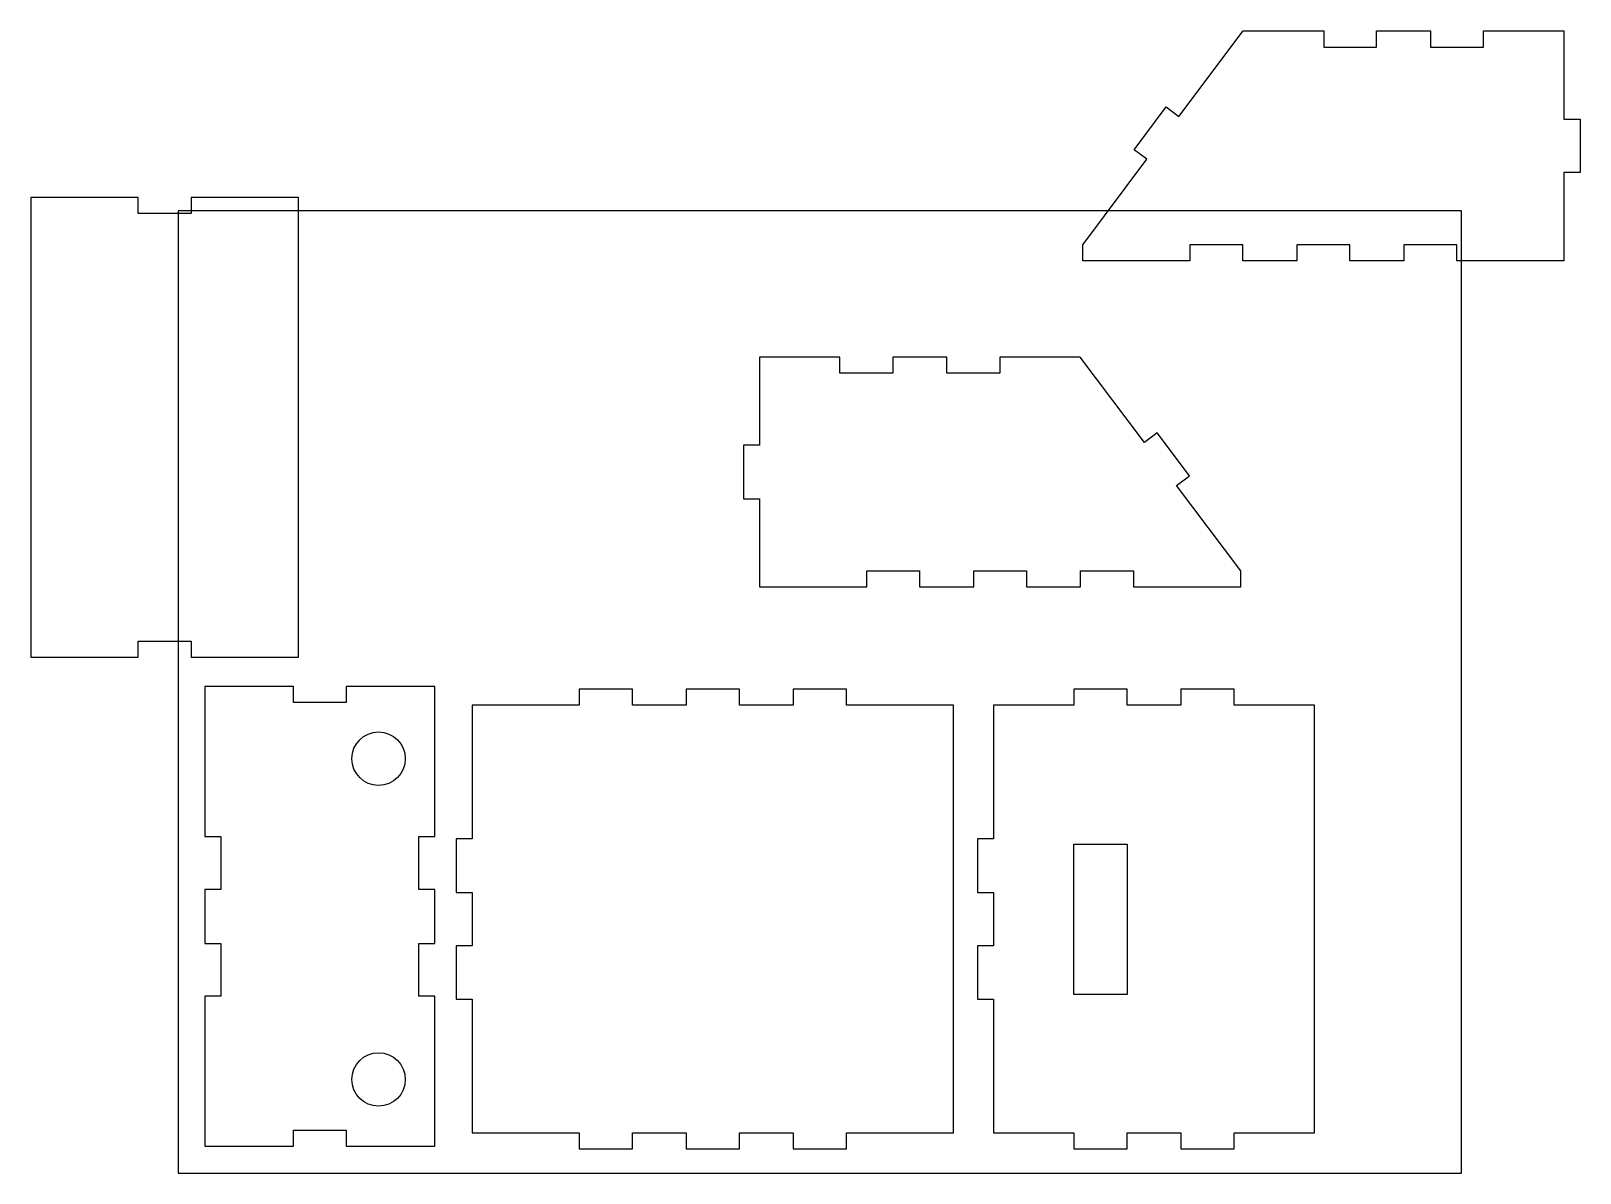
# Model space of a CAD drawing. Header units: inches. Extents: x -2.7 to 26.2, y 0 to 21.4.
import ezdxf

# ---------------------------------------------------------------- set-up
doc = ezdxf.new("R2010")
doc.units = ezdxf.units.IN
doc.header["$MEASUREMENT"] = 0
doc.layers.add('24x18', color=7, linetype='Continuous')
doc.layers.add('Layer1', color=7, linetype='Continuous')

msp = doc.modelspace()

# ---------------------------------------------------------------- linework, layer by layer
at = {"layer": '24x18'}
msp.add_lwpolyline([(0, 0), (24, 0), (24, 18), (0, 18)], close=True, dxfattribs=at)
at = {"layer": 'Layer1'}
for points in [[(19.917, 21.362), (21.423, 21.362), (21.423, 21.062), (22.411, 21.062), (22.411, 21.362), (23.423, 21.362), (23.423, 21.062), (24.411, 21.062), (24.411, 21.362), (25.917, 21.362), (25.917, 19.712), (26.217, 19.712), (26.217, 18.712), (25.917, 18.712), (25.917, 17.062), (23.911, 17.062), (23.911, 17.362), (22.923, 17.362), (22.923, 17.062), (21.911, 17.062), (21.911, 17.362), (20.923, 17.362), (20.923, 17.062), (19.911, 17.062), (19.911, 17.362), (18.923, 17.362), (18.923, 17.062), (16.917, 17.062), (16.917, 17.362)], [(16.917, 17.362), (18.117, 18.962), (17.877, 19.142), (18.477, 19.942), (18.717, 19.762), (19.917, 21.362)], [(16.872, 15.263), (15.366, 15.263), (15.366, 14.963), (14.378, 14.963), (14.378, 15.263), (13.366, 15.263), (13.366, 14.963), (12.378, 14.963), (12.378, 15.263), (10.872, 15.263), (10.872, 13.613), (10.572, 13.613), (10.572, 12.613), (10.872, 12.613), (10.872, 10.963), (12.878, 10.963), (12.878, 11.263), (13.866, 11.263), (13.866, 10.963), (14.878, 10.963), (14.878, 11.263), (15.866, 11.263), (15.866, 10.963), (16.878, 10.963), (16.878, 11.263), (17.866, 11.263), (17.866, 10.963), (19.872, 10.963), (19.872, 11.263)], [(19.872, 11.263), (18.672, 12.863), (18.912, 13.043), (18.312, 13.843), (18.072, 13.663), (16.872, 15.263)], [(4.8, 0.5), (4.8, 3.306), (4.5, 3.306), (4.5, 4.294), (4.8, 4.294), (4.8, 5.306), (4.5, 5.306), (4.5, 6.294), (4.8, 6.294), (4.8, 9.1), (3.144, 9.1), (3.144, 8.8), (2.156, 8.8), (2.156, 9.1), (0.5, 9.1), (0.5, 6.294), (0.8, 6.294), (0.8, 5.306), (0.5, 5.306), (0.5, 4.294), (0.8, 4.294), (0.8, 3.306), (0.5, 3.306), (0.5, 0.5), (2.156, 0.5), (2.156, 0.8), (3.144, 0.8), (3.144, 0.5), (4.8, 0.5)], [(5.5, 0.75), (7.5, 0.75), (7.5, 0.45), (8.5, 0.45), (8.5, 0.75), (9.5, 0.75), (9.5, 0.45), (10.5, 0.45), (10.5, 0.75), (11.5, 0.75), (11.5, 0.45), (12.5, 0.45), (12.5, 0.75), (14.5, 0.75), (14.5, 8.75), (12.5, 8.75), (12.5, 9.05), (11.5, 9.05), (11.5, 8.75), (10.5, 8.75), (10.5, 9.05), (9.5, 9.05), (9.5, 8.75), (8.5, 8.75), (8.5, 9.05), (7.5, 9.05), (7.5, 8.75), (5.5, 8.75), (5.5, 6.25), (5.2, 6.25), (5.2, 5.25), (5.5, 5.25), (5.5, 4.25), (5.2, 4.25), (5.2, 3.25), (5.5, 3.25), (5.5, 0.75)], [(15.25, 0.75), (16.75, 0.75), (16.75, 0.45), (17.75, 0.45), (17.75, 0.75), (18.75, 0.75), (18.75, 0.45), (19.75, 0.45), (19.75, 0.75), (21.25, 0.75), (21.25, 8.75), (19.75, 8.75), (19.75, 9.05), (18.75, 9.05), (18.75, 8.75), (17.75, 8.75), (17.75, 9.05), (16.75, 9.05), (16.75, 8.75), (15.25, 8.75), (15.25, 6.25), (14.95, 6.25), (14.95, 5.25), (15.25, 5.25), (15.25, 4.25), (14.95, 4.25), (14.95, 3.25), (15.25, 3.25), (15.25, 0.75)]]:
    msp.add_lwpolyline(points, dxfattribs=at)
for points in [[(-0.744, 9.65), (-0.744, 9.95), (0.244, 9.95), (0.244, 9.65), (2.25, 9.65), (2.25, 18.25), (0.244, 18.25), (0.244, 17.95), (-0.744, 17.95), (-0.744, 18.25), (-2.75, 18.25), (-2.75, 9.65)], [(16.75, 6.15), (17.75, 6.15), (17.75, 3.337), (16.75, 3.337)]]:
    msp.add_lwpolyline(points, close=True, dxfattribs=at)
for centre in [(3.75, 7.75), (3.75, 1.75)]:
    msp.add_circle(centre, 0.5, dxfattribs=at)

doc.saveas('drawing.dxf')
